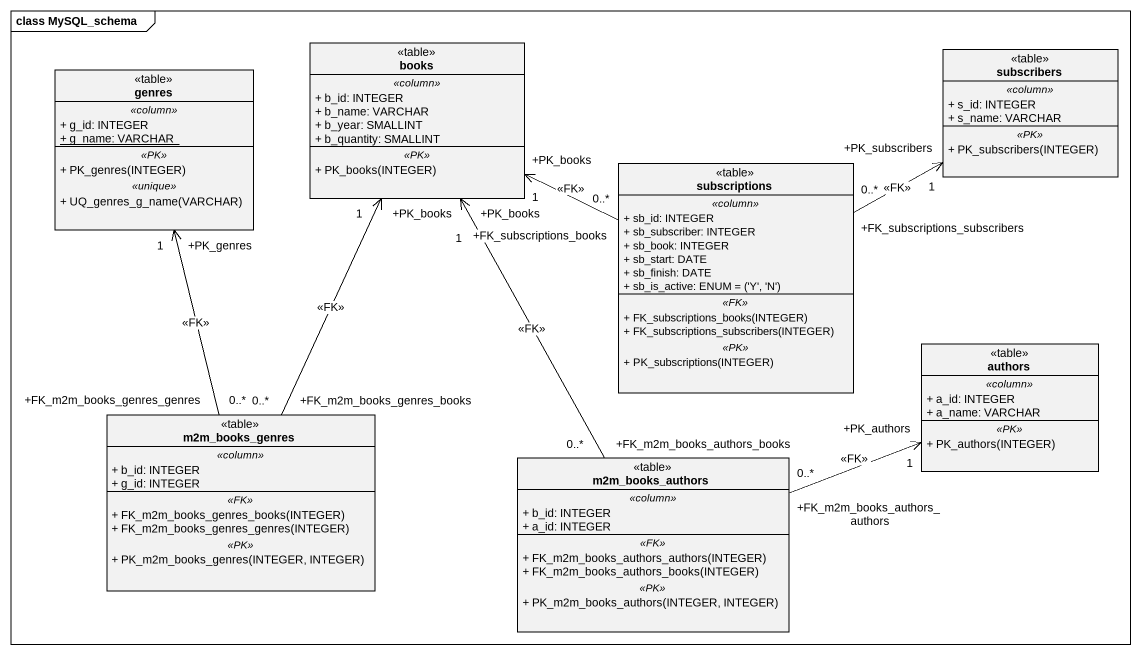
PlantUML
@startuml
mainframe class MySQL_schema
hide circle
hide empty members
skinparam classAttributeIconSize 0
class books <<table>> {
  .. <<column>> ..
  + b_id: INTEGER
  + b_name: VARCHAR
  + b_year: SMALLINT
  + b_quantity: SMALLINT
  .. <<PK>> ..
  + PK_books(INTEGER)
}
class genres <<table>> {
  .. <<column>> ..
  + g_id: INTEGER
  {static} + g_name: VARCHAR
  .. <<PK>> ..
  + PK_genres(INTEGER)
  .. <<unique>> ..
  + UQ_genres_g_name(VARCHAR)
}
class subscribers <<table>> {
  .. <<column>> ..
  + s_id: INTEGER
  + s_name: VARCHAR
  .. <<PK>> ..
  + PK_subscribers(INTEGER)
}
class subscriptions <<table>> {
  .. <<column>> ..
  + sb_id: INTEGER
  + sb_subscriber: INTEGER
  + sb_book: INTEGER
  + sb_start: DATE
  + sb_finish: DATE
  {field} + sb_is_active: ENUM = ('Y', 'N')
  .. <<FK>> ..
  + FK_subscriptions_books(INTEGER)
  + FK_subscriptions_subscribers(INTEGER)
  .. <<PK>> ..
  + PK_subscriptions(INTEGER)
}
class authors <<table>> {
  .. <<column>> ..
  + a_id: INTEGER
  + a_name: VARCHAR
  .. <<PK>> ..
  + PK_authors(INTEGER)
}
class m2m_books_genres <<table>> {
  .. <<column>> ..
  + b_id: INTEGER
  + g_id: INTEGER
  .. <<FK>> ..
  + FK_m2m_books_genres_books(INTEGER)
  + FK_m2m_books_genres_genres(INTEGER)
  .. <<PK>> ..
  + PK_m2m_books_genres(INTEGER, INTEGER)
}
class m2m_books_authors <<table>> {
  .. <<column>> ..
  + b_id: INTEGER
  + a_id: INTEGER
  .. <<FK>> ..
  + FK_m2m_books_authors_authors(INTEGER)
  + FK_m2m_books_authors_books(INTEGER)
  .. <<PK>> ..
  + PK_m2m_books_authors(INTEGER, INTEGER)
}
subscriptions "+FK_subscriptions_books\n0..*" -left-> "+PK_books\n1" books : <<FK>>
subscriptions "+FK_subscriptions_subscribers\n0..*" -right-> "+PK_subscribers\n1" subscribers : <<FK>>
m2m_books_genres "+FK_m2m_books_genres_books\n0..*" -up-> "+PK_books\n1" books : <<FK>>
m2m_books_genres "+FK_m2m_books_genres_genres\n0..*" -up-> "+PK_genres\n1" genres : <<FK>>
m2m_books_authors "+FK_m2m_books_authors_books\n0..*" -up-> "+PK_books\n1" books : <<FK>>
m2m_books_authors "+FK_m2m_books_authors_authors\n0..*" -right-> "+PK_authors\n1" authors : <<FK>>
@enduml
